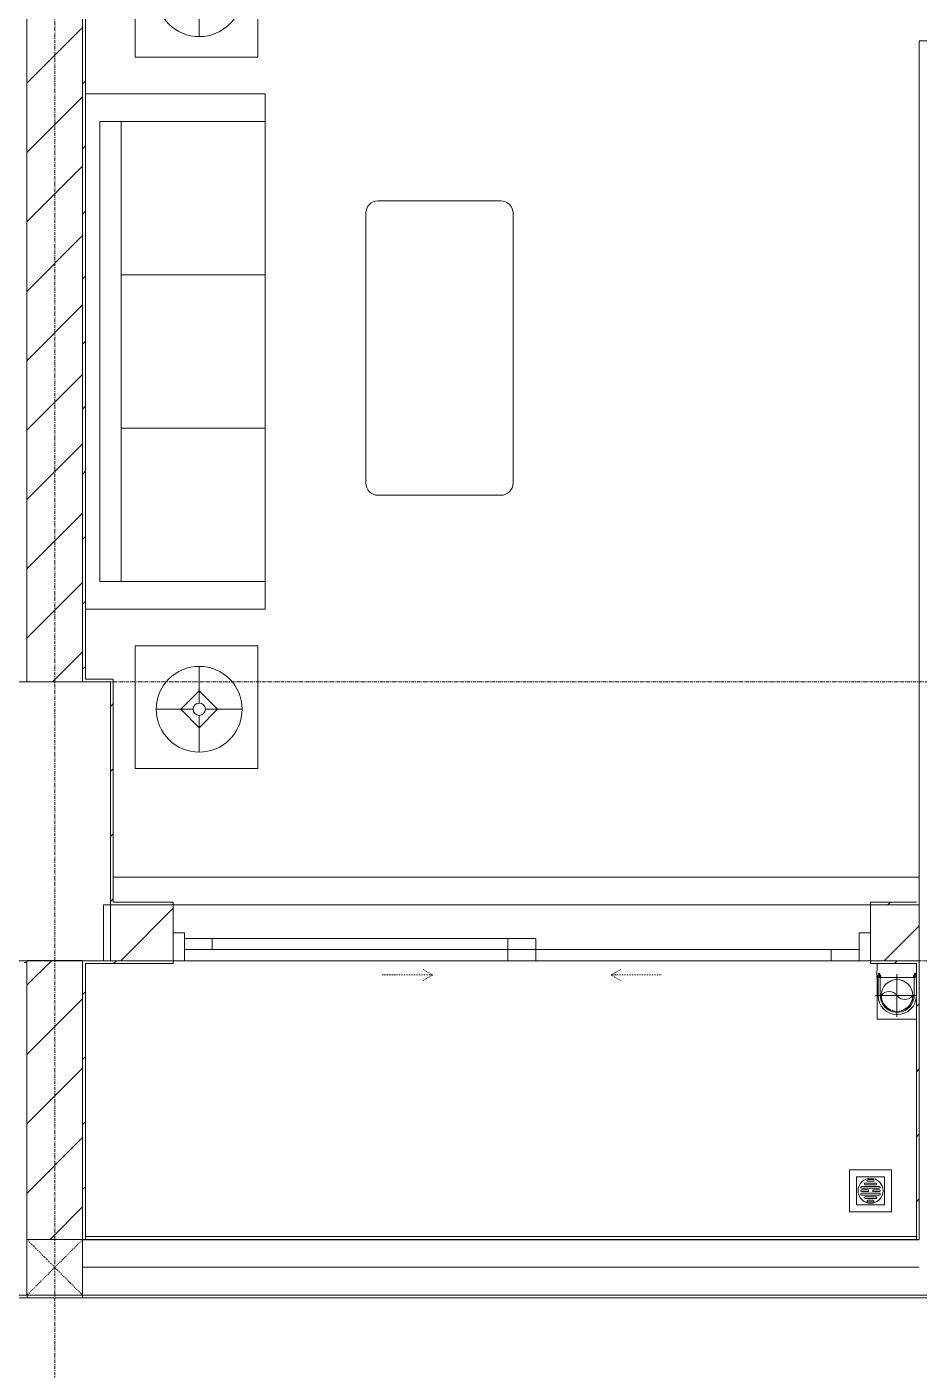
# Model space of a CAD drawing. Header units: millimetres. Extents: x 5357 to 201988, y -16345 to 109895.
# Drawn here: x 91653 to 94853, y 23068 to 27887 of the extents above; entities that cross this region are included whole.
import ezdxf

# ---------------------------------------------------------------- set-up
doc = ezdxf.new("R2010")
doc.units = ezdxf.units.MM
for name, pattern in [('Dash', [6, 3, -3]), ('Grid Line', [22.225, 12.7, -3.175, 3.175, -3.175]), ('IMPORT-CENTER _3_', [10.16, 6.35, -1.27, 1.27, -1.27])]:
    doc.linetypes.add(name, pattern=pattern)
for name, color, linetype, lineweight in [('0-1', 7, 'Continuous', 5), ('A-CLNG', 13, 'Continuous', 9), ('A-DETL-THIN', 151, 'Continuous', 9), ('A-DOOR', 31, 'Continuous', 9), ('A-DOOR-FRAM', 31, 'Continuous', 9), ('A-DOOR-HDLN', 31, 'Dash', 9), ('A-FLOR-1', 10, 'Continuous', 9), ('A-FLOR-2', 53, 'Continuous', 9), ('A-WALL', 113, 'Continuous', 9), ('A-WALL-4', 113, 'Continuous', 18), ('A-WALL-PATT-2', 53, 'Continuous', 9), ('A-WALL-PATT-3', 111, 'Continuous', 9), ('G-IMPT', 8, 'Continuous', 9), ('G-IMPT-2', 8, 'IMPORT-CENTER _3_', 9), ('I-FURN', 30, 'Continuous', 9), ('I-FURN-1', 53, 'Continuous', 9), ('I-WALL-1', 9, 'Continuous', 18), ('I-WALL-2', 53, 'Continuous', 9), ('L-SITE-WALL-1', 10, 'Continuous', 9), ('M-EQPM', 50, 'Continuous', 9), ('S-COLS', 52, 'Continuous', 9), ('S-COLS-2', 9, 'Continuous', 18), ('S-COLS-5', 52, 'Continuous', 18), ('S-COLS-6', 52, 'Dash', 9), ('S-COLS-HDLN', 52, 'Dash', 9), ('S-GRID-1', 1, 'Grid Line', 9)]:
    doc.layers.add(name, color=color, linetype=linetype, lineweight=lineweight)
pattern_1 = [(45, (0, 0), (-116.67262, 116.67262), [])]
pattern_2 = [(45, (0, 0), (-124.4508, 124.4508), [])]

# ---------------------------------------------------------------- blocks, each defined once
blk = doc.blocks.new('NCV_TKTC_KET CAU_rvt-1-TKCS_MB SÂN ĐƯỜNG NỘI BỘ')
at = {"layer": 'A-FLOR-1'}
for p, q in [((91652.6, 24536.9), (91577.6, 24536.9)), ((92217.6, 24536.9), (92177.6, 24536.9)), ((93377.6, 24536.9), (92217.6, 24536.9)), ((94677.6, 24536.9), (93377.6, 24536.9))]:
    blk.add_line(p, q, dxfattribs=at)
at = {"layer": 'L-SITE-WALL-1'}
for p, q in [((92217.6, 24536.9), (92177.6, 24536.9)), ((93377.6, 24536.9), (92217.6, 24536.9)), ((94677.6, 24536.9), (93377.6, 24536.9))]:
    blk.add_line(p, q, dxfattribs=at)
at = {"layer": 'S-COLS-2'}
for p, q in [((91952.6, 25536.9), (91552.6, 25536.9)), ((91952.6, 24536.9), (91952.6, 25536.9)), ((91552.6, 24536.9), (91952.6, 24536.9))]:
    blk.add_line(p, q, dxfattribs=at)
blk = doc.blocks.new('LOBBY_SOFA_1 - LOBBY_SOFA_1-852725-TKCS_MB SÂN ĐƯỜNG NỘI BỘ')
at = {"layer": 'I-FURN'}
for p, q in [((-2128.3, 1548.5), (-1160.3, 1548.5)), ((-2172.3, 1064.5), (-2172.3, 1504.5)), ((-1116.3, 1504.5), (-1116.3, 1064.5)), ((-1160.3, 1020.5), (-2128.3, 1020.5)), ((-2688.2, 633.5), (-3128.2, 633.5)), ((-3128.2, 633.5), (-3128.2, 193.5)), ((-2688.2, 193.5), (-2688.2, 633.5)), ((-2556, 660), (-708, 660)), ((-2556, 14.9), (-2556, 660)), ((-2457, 66), (-2457, 660)), ((-1907, 143), (-1907, 660)), ((-1357, 143), (-1357, 660)), ((-807, 660), (-807, 66)), ((-708, 660), (-708, 14.9)), ((-575.9, 633.5), (-135.9, 633.5)), ((-575.9, 193.5), (-575.9, 633.5)), ((-135.9, 633.5), (-135.9, 193.5)), ((-2915.4, 445), (-2915.4, 577)), ((-348.6, 445), (-348.6, 577)), ((-2981.4, 423), (-2915.4, 489)), ((-2915.4, 489), (-2849.4, 423)), ((-348.6, 489), (-414.6, 423)), ((-282.6, 423), (-348.6, 489)), ((-2937.4, 423), (-3069.4, 423)), ((-2915.4, 357), (-2981.4, 423)), ((-2849.4, 423), (-2915.4, 357)), ((-2915.4, 269), (-2915.4, 401)), ((-2893.4, 423), (-2761.4, 423)), ((-370.6, 423), (-502.6, 423)), ((-414.6, 423), (-348.6, 357)), ((-348.6, 357), (-282.6, 423)), ((-348.6, 269), (-348.6, 401)), ((-326.6, 423), (-194.6, 423)), ((-3128.2, 193.5), (-2688.2, 193.5)), ((-135.9, 193.5), (-575.9, 193.5)), ((-807, 143), (-2457, 143)), ((-807, 66), (-2457, 66))]:
    blk.add_line(p, q, dxfattribs=at)
for centre, radius in [((-2915.4, 423), 154), ((-348.6, 423), 154), ((-2915.4, 423), 22), ((-348.6, 423), 22)]:
    blk.add_circle(centre, radius, dxfattribs=at)
for centre, start, end in [((-2128.3, 1504.5), 90, 180), ((-1160.3, 1504.5), 0, 90), ((-2128.3, 1064.5), 180, 270), ((-1160.3, 1064.5), 270, 0)]:
    blk.add_arc(centre, 44, start, end, dxfattribs=at)
at = {"layer": 'I-FURN-1'}
for p, q in [((-2128.3, 1548.5), (-1160.3, 1548.5)), ((-2172.3, 1064.5), (-2172.3, 1504.5)), ((-1116.3, 1504.5), (-1116.3, 1064.5)), ((-1160.3, 1020.5), (-2128.3, 1020.5)), ((-3128.2, 633.5), (-2688.2, 633.5)), ((-3128.2, 193.5), (-3128.2, 633.5)), ((-2688.2, 633.5), (-2688.2, 193.5)), ((-2556, 660), (-708, 660)), ((-2556, 14.9), (-2556, 660)), ((-708, 660), (-708, 14.9)), ((-575.9, 633.5), (-135.9, 633.5)), ((-575.9, 193.5), (-575.9, 633.5)), ((-135.9, 633.5), (-135.9, 193.5)), ((-2688.2, 193.5), (-3128.2, 193.5)), ((-135.9, 193.5), (-575.9, 193.5))]:
    blk.add_line(p, q, dxfattribs=at)
for centre, start, end in [((-2128.3, 1504.5), 90, 180), ((-1160.3, 1504.5), 0, 90), ((-2128.3, 1064.5), 180, 270), ((-1160.3, 1064.5), 270, 0)]:
    blk.add_arc(centre, 44, start, end, dxfattribs=at)
blk = doc.blocks.new('NCV_TKTC_TANG 1_rvt-1-TKCS_MB SÂN ĐƯỜNG NỘI BỘ')
at = {"layer": 'A-WALL-PATT-2'}
h = blk.add_hatch(dxfattribs=at)
h.set_pattern_fill('FP_2', color=256, style=0, pattern_type=2)
h.set_pattern_definition(pattern_1)
h.paths.add_polyline_path([(91852.6, 25546.9), (91862.6, 25547.9), (91862.6, 32236.9), (91852.6, 32236.9), (91852.6, 25564.5)])
h = blk.add_hatch(dxfattribs=at)
h.set_pattern_fill('FP_2', color=256, style=0, pattern_type=2)
h.set_pattern_definition(pattern_1)
h.paths.add_polyline_path([(91642.6, 25536.9), (91652.6, 25536.9), (91652.6, 25546.9), (91552.6, 25546.9), (91552.6, 25536.9)])
h = blk.add_hatch(dxfattribs=at)
h.set_pattern_fill('FP_2', color=256, style=0, pattern_type=2)
h.set_pattern_definition(pattern_1)
h.paths.add_polyline_path([(91962.6, 24746.9), (91961.4, 25546.9), (91952.6, 25546.9), (91952.6, 24746.9)])
h = blk.add_hatch(dxfattribs=at)
h.set_pattern_fill('FP_2', color=256, style=0, pattern_type=2)
h.set_pattern_definition(pattern_1)
h.paths.add_polyline_path([(94677.6, 24736.9), (94842.6, 24736.9), (94842.6, 24746.9), (94677.6, 24746.9)])
h.paths.add_polyline_path([(92177.6, 24736.9), (92177.6, 24746.9), (91952.6, 24746.9), (91952.6, 24736.9), (91962.6, 24736.9)])
h = blk.add_hatch(dxfattribs=at)
h.set_pattern_fill('FP_2', color=256, style=0, pattern_type=2)
h.set_pattern_definition(pattern_1)
h.paths.add_polyline_path([(91642.6, 23536.9), (91642.6, 23536.9), (91642.6, 24530.2), (91652.6, 24530.2), (91652.6, 24536.5), (91642.6, 24536.5), (91642.6, 24070.6)])
h = blk.add_hatch(dxfattribs=at)
h.set_pattern_fill('FP_2', color=256, style=0, pattern_type=2)
h.set_pattern_definition(pattern_1)
h.paths.add_polyline_path([(91952.6, 24526.9), (92177.6, 24526.9), (92177.6, 24536.9), (91852.6, 24536.9), (91852.6, 24526.9), (91927.6, 24526.9)])
h.paths.add_polyline_path([(94677.6, 24526.9), (94842.6, 24526.9), (94842.6, 24536.9), (94677.6, 24536.9)])
h = blk.add_hatch(dxfattribs=at)
h.set_pattern_fill('FP_2', color=256, style=0, pattern_type=2)
h.set_pattern_definition(pattern_1)
h.paths.add_polyline_path([(91862.6, 23537.4), (91862.6, 24526.9), (91852.6, 24526.9), (91852.6, 23537.4)])
h = blk.add_hatch(dxfattribs=at)
h.set_pattern_fill('FP_2', color=256, style=0, pattern_type=2)
h.set_pattern_definition(pattern_1)
h.paths.add_polyline_path([(94852.6, 23537.4), (94852.6, 24536.9), (94842.6, 24536.9), (94842.6, 23537.4)])
at = {"layer": 'A-FLOR-1'}
for p, q in [((95050.9, 27836.9), (94852.6, 27836.9)), ((94852.6, 27836.9), (94852.6, 27736.9)), ((94852.6, 27736.9), (94852.6, 24736.9)), ((94677.6, 24736.9), (92177.6, 24736.9)), ((92177.6, 24736.9), (94677.6, 24736.9))]:
    blk.add_line(p, q, dxfattribs=at)
at = {"layer": 'A-FLOR-2'}
for p, q in [((92177.6, 24736.9), (94677.6, 24736.9)), ((94677.6, 24736.9), (92177.6, 24736.9)), ((92217.6, 24536.9), (93377.6, 24536.9))]:
    blk.add_line(p, q, dxfattribs=at)
at = {"layer": 'I-WALL-1'}
for p, q in [((91852.6, 32236.9), (91852.6, 25546.9)), ((91862.6, 25546.9), (91862.6, 32226.9)), ((91852.6, 25546.9), (91852.6, 25536.9)), ((91952.6, 25546.9), (91862.6, 25546.9)), ((91962.6, 25546.9), (91952.6, 25546.9)), ((91962.6, 24746.9), (91962.6, 25546.9)), ((91852.6, 25536.9), (91952.6, 25536.9)), ((91952.6, 25536.9), (91952.6, 24746.9)), ((91952.6, 24746.9), (91952.6, 24736.9)), ((91952.6, 24736.9), (92177.6, 24736.9)), ((92177.6, 24746.9), (91962.6, 24746.9)), ((92177.6, 24736.9), (92177.6, 24746.9)), ((94842.6, 24746.9), (94677.6, 24746.9)), ((94677.6, 24746.9), (94677.6, 24736.9)), ((94677.6, 24736.9), (94842.6, 24736.9)), ((92177.6, 24536.9), (91852.6, 24536.9)), ((91852.6, 24536.9), (91852.6, 24526.9)), ((91852.6, 24526.9), (91852.6, 23537.4)), ((91862.6, 24526.9), (92177.6, 24526.9)), ((91862.6, 23537.4), (91862.6, 24526.9)), ((92177.6, 24526.9), (92177.6, 24536.9)), ((94842.6, 24536.9), (94677.6, 24536.9)), ((94677.6, 24536.9), (94677.6, 24526.9)), ((94677.6, 24526.9), (94842.6, 24526.9)), ((94852.6, 24536.9), (94842.6, 24536.9)), ((94842.6, 24526.9), (94842.6, 23537.4)), ((94852.6, 23537.4), (94852.6, 24536.9)), ((91852.6, 23537.4), (91862.6, 23537.4)), ((94842.6, 23537.4), (94852.6, 23537.4))]:
    blk.add_line(p, q, dxfattribs=at)
at = {"layer": 'I-WALL-2'}
for p, q in [((91862.6, 23547.4), (94842.6, 23547.4)), ((94842.6, 23537.4), (91862.6, 23537.4))]:
    blk.add_line(p, q, dxfattribs=at)
at = {"layer": 'I-FURN-1', "rotation": 269.9999999999993}
blk.add_blockref('LOBBY_SOFA_1 - LOBBY_SOFA_1-852725-TKCS_MB SÂN ĐƯỜNG NỘI BỘ', (91847.7, 25090.4), dxfattribs=at)
blk = doc.blocks.new('DEG_02-DEG_03 - DEG_02-2500x2400mm-CỬA ĐI 02 CÁNH TRƯỢT-V13-TKCS_MB SÂN ĐƯỜNG NỘI BỘ')
at = {"layer": 'A-DOOR'}
for p, q in [((-1110, 100), (-1210, 100)), ((-1210, 100), (-1210, 60)), ((-1110, 60), (-1110, 100)), ((-1110, 100), (-50, 100)), ((50, 100), (-50, 100)), ((-50, 100), (-50, 60)), ((50, 60), (50, 100)), ((-1210, 60), (-1110, 60)), ((-50, 60), (-1110, 60)), ((50, 60), (-50, 60)), ((-50, 60), (-50, 20)), ((-50, 60), (50, 60)), ((50, 20), (50, 60)), ((50, 60), (1110, 60)), ((1210, 60), (1110, 60)), ((1110, 60), (1110, 20)), ((1210, 20), (1210, 60)), ((-50, 20), (50, 20)), ((1110, 20), (50, 20)), ((1110, 20), (1210, 20))]:
    blk.add_line(p, q, dxfattribs=at)
at = {"layer": 'A-DOOR-FRAM'}
for p, q in [((-1210, 100), (-1250, 100)), ((-1250, 100), (-1250, 0)), ((-1210, 0), (-1210, 100)), ((1250, 100), (1210, 100)), ((1210, 100), (1210, 0)), ((1250, 0), (1250, 100)), ((-1250, 0), (-1210, 0)), ((1210, 0), (1250, 0))]:
    blk.add_line(p, q, dxfattribs=at)
at = {"layer": 'A-DOOR-HDLN'}
for p, q in [((-500.4, 151.1), (-320.4, 151.1)), ((-320.4, 151.1), (-355, 171.1)), ((-320.4, 151.1), (-355, 131.1)), ((320.4, 151.1), (355, 171.1)), ((320.4, 151.1), (355, 131.1)), ((500.4, 151.1), (320.4, 151.1))]:
    blk.add_line(p, q, dxfattribs=at)
blk = doc.blocks.new('TKTC_XREF_251221_MB TANG 1 - TKTC_XREF_260130_MB TANG 1_dwg_THU NUOC - THU NUOC-444531-TKCS_MB TẦNG 1-4202124-TKCS_MB SÂN ĐƯỜNG NỘI BỘ')
at = {"layer": 'M-EQPM'}
for p, q in [((-23.3, 10.8), (40.9, 10.8)), ((40.9, 4.8), (-23.3, 4.8)), ((-11, 23.3), (28.5, 23.3)), ((28.5, 17.3), (-11, 17.3)), ((-1.1, 35.6), (18.5, 35.6)), ((18.5, 29.6), (-1.1, 29.6)), ((-23.3, -13.6), (40.9, -13.6)), ((40.9, -19.6), (-23.3, -19.6)), ((-11, -26.1), (28.5, -26.1)), ((28.5, -32.1), (-11, -32.1)), ((-1.1, -38.5), (18.5, -38.5)), ((18.5, -44.5), (-1.1, -44.5))]:
    blk.add_line(p, q, dxfattribs=at)
at = {"layer": 'M-EQPM', "flags": 128}
for points in [[(83.7, -79.4), (83.7, 70.6), (-66.3, 70.6), (-66.3, -79.4)], [(58.7, -54.4), (58.7, 45.6), (-41.3, 45.6), (-41.3, -54.4)]]:
    blk.add_lwpolyline(points, close=True, dxfattribs=at)
for points in [[(-23.3, -1.2), (0.7, -1.2), (0.7, -7.2), (-23.3, -7.2)], [(40.9, -7.2), (16.7, -7.2), (16.7, -1.2), (40.9, -1.2)]]:
    blk.add_lwpolyline(points, dxfattribs=at)
at = {"layer": 'M-EQPM'}
for centre, radius, start, end in [((8.7, -4.4), 45, 360, 180), ((8.7, -4.4), 45, 360, 180), ((-23.3, 7.8), 3, 90, 270), ((-11, 20.3), 3, 90, 270), ((-1.1, 32.6), 3, 90, 270), ((18.5, 32.6), 3, 270, 90), ((28.5, 20.3), 3, 270, 90), ((40.9, 7.8), 3, 270, 90), ((8.7, -4.4), 45, 180, 360), ((8.7, -4.4), 45, 180, 360), ((-23.3, -4.2), 3, 90, 270), ((-23.3, -16.6), 3, 90, 270), ((-11, -29.1), 3, 90, 270), ((-1.1, -41.5), 3, 90, 270), ((18.5, -41.5), 3, 270, 90), ((28.5, -29.1), 3, 270, 90), ((40.9, -4.2), 3, 270, 90), ((40.9, -16.6), 3, 270, 90)]:
    blk.add_arc(centre, radius, start, end, dxfattribs=at)
blk = doc.blocks.new('TKTC_XREF_251221_MB TANG 1 - TKTC_XREF_260130_MB TANG 1_dwg_CUM U_DN100-V312-TKCS_MB SÂN ĐƯỜNG NỘI BỘ')
at = {"layer": 'G-IMPT'}
for p, q in [((-79.1, 66.6), (-79.1, 63.4)), ((-78.1, 67.6), (-78.1, 63.2)), ((-78.1, 62.4), (-72.7, 62.4)), ((-72.7, 67.6), (-77.5, 67.6)), ((-76.6, 66.6), (-76.6, 63.4)), ((-74.6, 66.6), (-74.6, 63.4)), ((-72.7, 69.3), (-72.7, 60.7)), ((-66.9, 67.9), (-71.7, 67.9)), ((-66.9, 62.1), (-71.7, 62.1)), ((-65, 69), (0, 69)), ((-79.1, -63.4), (-79.1, -66.6)), ((-76.6, -63.4), (-76.6, -66.6)), ((-74.6, -63.4), (-74.6, -66.6)), ((-72.7, -60.7), (-72.7, -69.1)), ((-66.9, -62.1), (-71.7, -62.1)), ((-66.9, -67.9), (-71.7, -67.9))]:
    blk.add_line(p, q, dxfattribs=at)
at = {"layer": 'G-IMPT', "flags": 128}
for points in [[(-71.7, 59.2), (-66.9, 59.2), (-66.9, 70.8), (-71.7, 70.8)], [(-66.9, 70.8), (-66.9, 72.7), (-65, 72.7), (-65, 57.3), (-66.9, 57.3), (-66.9, 59.2)], [(-65, 61), (0, 61), (0, 57)], [(-72.7, -62.4), (-78.1, -62.4), (-78.1, -67.6), (-72.7, -67.6)], [(-66.9, -69.1), (-66.9, -59.2), (-71.7, -59.2)], [(-66.9, -59.2), (-66.9, -57.3), (-65, -57.3), (-65, -69.2)], [(-65, -61), (0, -61), (0, -57)]]:
    blk.add_lwpolyline(points, dxfattribs=at)
at = {"layer": 'G-IMPT'}
for centre, radius, start, end in [((-78.1, 66.6), 0.96, 90, 180), ((-78.1, 63.4), 0.96, 180, 270), ((-71.1, 69.3), 1.56, 112.6199, 247.3801), ((-67.9, 65), 4.8, 143.1301, 216.8699), ((-71.1, 60.7), 1.56, 112.6199, 247.3801), ((0, 0), 69, 270.9247, 90), ((0, 0), 61, 270, 90), ((0, 0), 57, 270, 90), ((-78.1, -63.4), 0.96, 90, 180), ((-78.1, -66.6), 0.96, 180, 270), ((-71.1, -60.7), 1.56, 112.6199, 247.3801), ((-67.9, -65), 4.8, 143.1301, 216.8699)]:
    blk.add_arc(centre, radius, start, end, dxfattribs=at)
blk = doc.blocks.new('TKTC_XREF_251221_MB TANG 1 - TKTC_XREF_260130_MB TANG 1_dwg_$cc-V313-TKCS_MB SÂN ĐƯỜNG NỘI BỘ')
at = {"layer": 'G-IMPT'}
blk.add_circle((0, 0), 0.5, dxfattribs=at)
for centre, radius, start, end in [((0, 0), 0.5, 90, 270), ((0.188, 0.25), 0.313, 126.8699, 233.1301), ((-0.188, -0.25), 0.313, 306.8699, 53.1301)]:
    blk.add_arc(centre, radius, start, end, dxfattribs=at)
at = {"layer": 'G-IMPT-2'}
for p, q in [((0, -0.673), (0, 0.61)), ((-0.673, 0), (0.673, 0))]:
    blk.add_line(p, q, dxfattribs=at)
blk = doc.blocks.new('TKTC_XREF_251221_MB TANG 1 - TKTC_XREF_260130_MB TANG 1_dwg-4202109-TKCS_MB SÂN ĐƯỜNG NỘI BỘ')
at = {"layer": 'G-IMPT'}
blk.add_line((-108308.6, -376869.4), (-108450, -376869.4), dxfattribs=at)
at = {"layer": 'G-IMPT', "flags": 128}
for points in [[(-108308.6, -376869.3), (-108450.3, -376869.3), (-108449.9, -376819.7)], [(-108450, -376869.4), (-108450, -377019.1), (-108309.1, -377019.1)]]:
    blk.add_lwpolyline(points, dxfattribs=at)
at = {"extrusion": (0, 0, -1)}
for name, p, xscale, yscale, zscale, rotation in [('TKTC_XREF_251221_MB TANG 1 - TKTC_XREF_260130_MB TANG 1_dwg_$cc-V313-TKCS_MB SÂN ĐƯỜNG NỘI BỘ', (108378.5, -376934.3), 113.7150000000073, 113.7150000000073, -113.7150000000073, 89.99900866374671), ('TKTC_XREF_251221_MB TANG 1 - TKTC_XREF_260130_MB TANG 1_dwg_CUM U_DN100-V312-TKCS_MB SÂN ĐƯỜNG NỘI BỘ', (108377.6, -376934.3), 0.9975000000000007, 0.9975000000000007, -0.9975000000000008, 270.0009913382951)]:
    blk.add_blockref(name, p, dxfattribs=dict(at, xscale=xscale, yscale=yscale, zscale=zscale, rotation=rotation))
at = {"extrusion": (0, 0, -1), "zscale": -1}
blk.add_blockref('TKTC_XREF_251221_MB TANG 1 - TKTC_XREF_260130_MB TANG 1_dwg_THU NUOC - THU NUOC-444531-TKCS_MB TẦNG 1-4202124-TKCS_MB SÂN ĐƯỜNG NỘI BỘ', (108464.6, -377630.4), dxfattribs=at)
blk = doc.blocks.new('TKTC_XREF_251221_MB TANG 1 - TKTC_XREF_251221_MB TANG 1-2038492-TKCS_MB SÂN ĐƯỜNG NỘI BỘ')
blk.add_blockref('TKTC_XREF_251221_MB TANG 1 - TKTC_XREF_260130_MB TANG 1_dwg-4202109-TKCS_MB SÂN ĐƯỜNG NỘI BỘ', (169499.1, 384109.7))
blk = doc.blocks.new('G1_SOF - BO TRU - 200x200-V992-TKCS_MB SÂN ĐƯỜNG NỘI BỘ')
at = {"layer": 'S-COLS-HDLN'}
for p, q in [((-100, 100), (99.6, -99.6)), ((100, 100), (-99.6, -99.6))]:
    blk.add_line(p, q, dxfattribs=at)

msp = doc.modelspace()

# ---------------------------------------------------------------- hatches: boundary and pattern name
at = {"layer": 'A-WALL-PATT-3'}
h = msp.add_hatch(dxfattribs=at)
h.set_pattern_fill('FP_1', color=256, style=0, pattern_type=2)
h.set_pattern_definition(pattern_2)
h.paths.add_polyline_path([(91847.7, 25536.9), (91852.6, 25536.9), (91852.6, 28836.9), (91652.6, 28836.9), (91652.6, 25536.9)])
h.paths.add_polyline_path([(91852.6, 29036.9), (91852.6, 32237), (91652.6, 32236.9), (91652.6, 29036.9)])
h = msp.add_hatch(dxfattribs=at)
h.set_pattern_fill('FP_1', color=256, style=0, pattern_type=2)
h.set_pattern_definition(pattern_2)
h.paths.add_polyline_path([(94677.6, 24536.9), (94852.6, 24536.9), (94852.6, 24736.9), (94677.6, 24736.9), (94677.6, 24584.8)])
h.paths.add_polyline_path([(91952.6, 24536.9), (92177.6, 24536.9), (92177.6, 24736.9), (91952.6, 24736.9), (91952.6, 24556.9)])
h = msp.add_hatch(dxfattribs=at)
h.set_pattern_fill('FP_1', color=256, style=0, pattern_type=2)
h.set_pattern_definition(pattern_2)
h.paths.add_polyline_path([(91852.6, 23536.9), (91852.6, 24536.9), (91652.6, 24536.9), (91652.6, 23536.9)])

# ---------------------------------------------------------------- linework, layer by layer
at = {"layer": 'A-CLNG'}
msp.add_line((91962.6, 24836.9), (94852.6, 24836.9), dxfattribs=at)
at = {"layer": 'A-DETL-THIN'}
for p, q in [((95052.6, 23337.4), (86277.6, 23337.4)), ((86277.6, 23337.4), (95052.6, 23337.4))]:
    msp.add_line(p, q, dxfattribs=at)
at = {"layer": 'A-WALL'}
for p, q in [((92177.6, 24736.9), (94677.6, 24736.9)), ((94852.6, 24536.9), (94852.6, 24736.9)), ((93377.6, 24536.9), (92217.6, 24536.9)), ((91652.6, 23536.9), (91852.6, 23536.9)), ((91852.6, 23535.3), (94852.6, 23535.3)), ((91852.6, 23437.4), (94852.6, 23437.4)), ((91653.6, 23327.4), (86477.6, 23327.4)), ((91852.6, 23337.4), (94852.6, 23337.4)), ((95052.6, 23327.4), (91852.6, 23327.4))]:
    msp.add_line(p, q, dxfattribs=at)
at = {"layer": 'A-WALL-4'}
for p, q in [((91652.6, 28836.9), (91652.6, 25536.9)), ((91852.6, 25536.9), (91852.6, 28836.9)), ((91652.6, 25536.9), (91852.6, 25536.9)), ((92177.6, 24736.9), (91927.6, 24736.9)), ((91927.6, 24736.9), (91927.6, 24536.9)), ((92177.6, 24636.9), (92177.6, 24736.9)), ((94852.6, 24736.9), (94677.6, 24736.9)), ((94677.6, 24736.9), (94677.6, 24636.9)), ((91652.6, 24530.2), (91642.6, 24530.2)), ((91852.6, 24537.4), (91652.6, 24537.4)), ((91652.6, 24536.9), (91652.6, 23536.9)), ((91652.6, 23337.4), (91652.6, 24530.2)), ((91852.6, 23536.9), (91852.6, 24536.9)), ((91927.6, 24536.9), (92177.6, 24536.9)), ((94677.6, 24536.9), (94852.6, 24536.9)), ((91642.6, 23337.4), (91652.6, 23337.4)), ((91852.6, 23337.4), (91653.6, 23337.4)), ((91653.6, 23337.4), (91653.6, 23327.4)), ((91653.6, 23327.4), (91852.6, 23327.4)), ((91852.6, 23327.4), (91852.6, 23337.4))]:
    msp.add_line(p, q, dxfattribs=at)
at = {"layer": 'S-COLS'}
msp.add_line((91852.6, 23536.9), (91652.6, 23536.9), dxfattribs=at)
at = {"layer": 'S-COLS-5'}
for p, q in [((91652.6, 23536.9), (91652.6, 23337.4)), ((91852.6, 23337.4), (91852.6, 23536.9)), ((91652.6, 23336.9), (91852.6, 23336.9))]:
    msp.add_line(p, q, dxfattribs=at)
at = {"layer": 'S-GRID-1'}
for p, q in [((91752.6, 20960.6), (91752.6, 80482.7)), ((128757.8, 25536.9), (32145.8, 25536.9)), ((131551.8, 24536.9), (29351.8, 24536.9))]:
    msp.add_line(p, q, dxfattribs=at)

# ---------------------------------------------------------------- block references
at = {"layer": '0-1'}
for name in ['NCV_TKTC_KET CAU_rvt-1-TKCS_MB SÂN ĐƯỜNG NỘI BỘ', 'NCV_TKTC_TANG 1_rvt-1-TKCS_MB SÂN ĐƯỜNG NỘI BỘ']:
    msp.add_blockref(name, (0, 0), dxfattribs=at)
at = {"layer": 'A-DOOR', "rotation": 180}
msp.add_blockref('DEG_02-DEG_03 - DEG_02-2500x2400mm-CỬA ĐI 02 CÁNH TRƯỢT-V13-TKCS_MB SÂN ĐƯỜNG NỘI BỘ', (93427.6, 24636.9), dxfattribs=at)
at = {"layer": 'M-EQPM'}
msp.add_blockref('TKTC_XREF_251221_MB TANG 1 - TKTC_XREF_251221_MB TANG 1-2038492-TKCS_MB SÂN ĐƯỜNG NỘI BỘ', (33652.6, 17236.9), dxfattribs=at)
at = {"layer": 'S-COLS-6'}
msp.add_blockref('G1_SOF - BO TRU - 200x200-V992-TKCS_MB SÂN ĐƯỜNG NỘI BỘ', (91752.6, 23436.9), dxfattribs=at)

doc.saveas('drawing.dxf')
